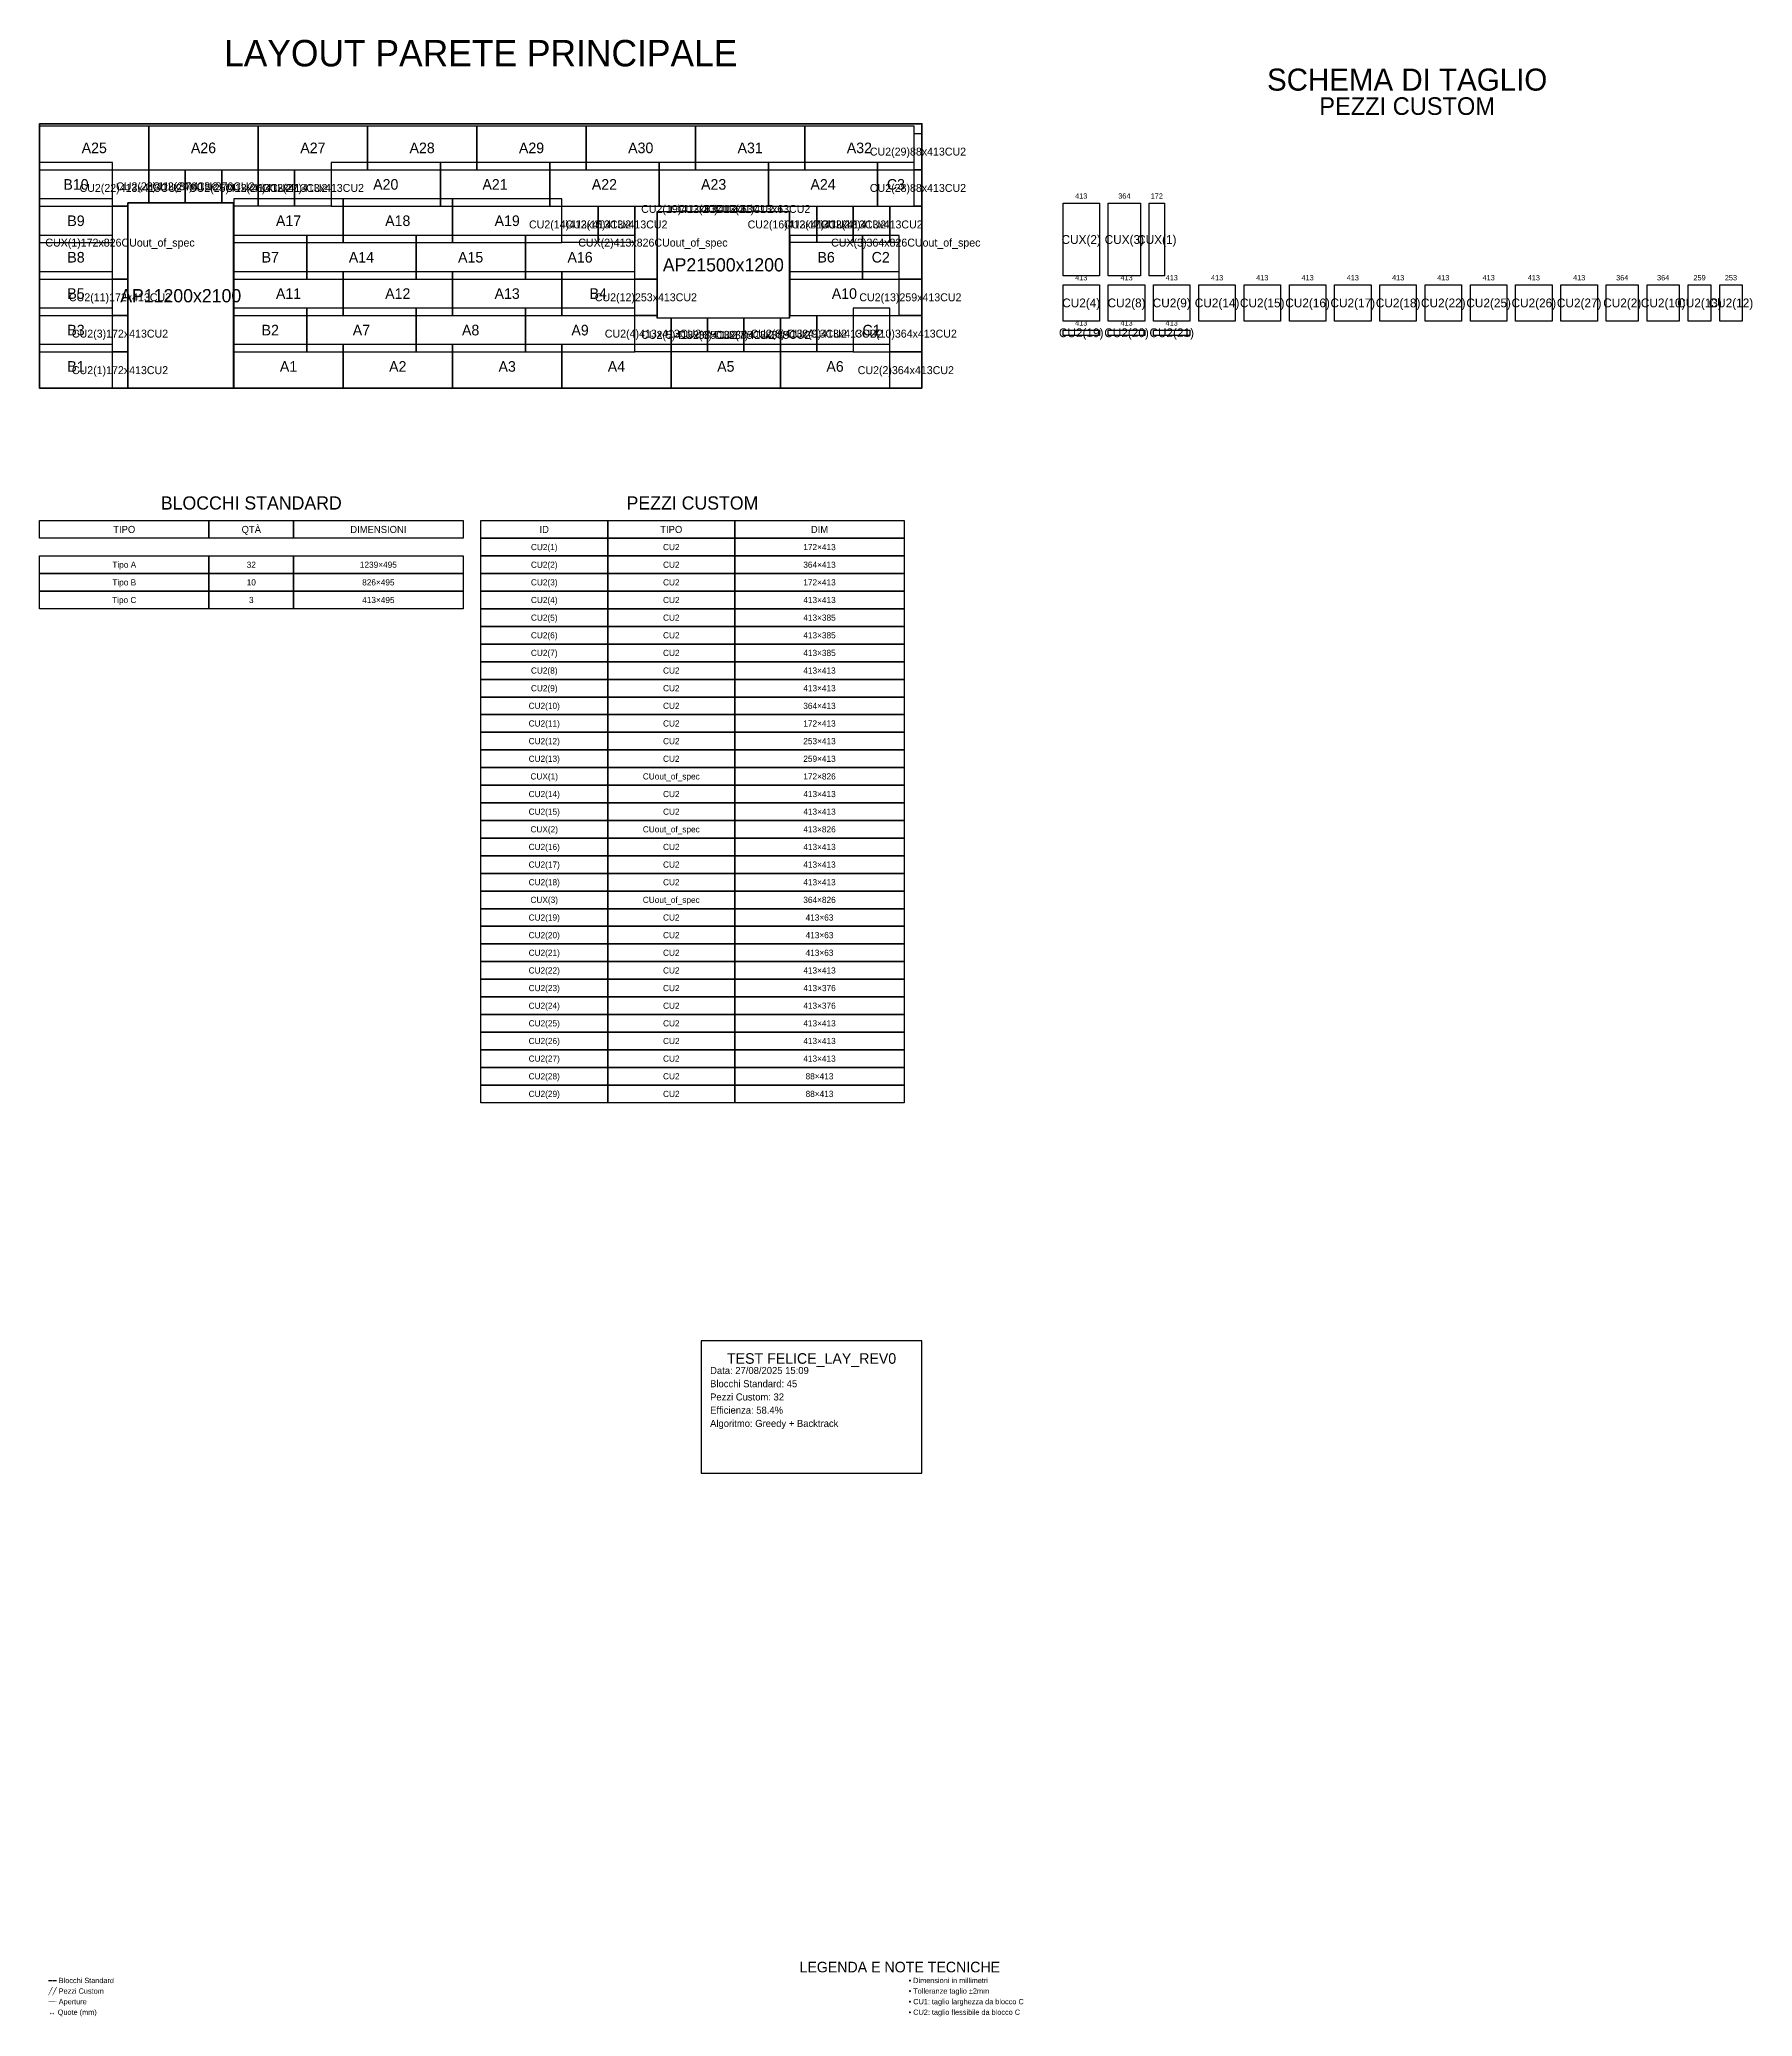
# Model space of a CAD drawing. Header units: metres. Extents: x 0 to 19414, y -18460 to 3954.
import ezdxf
from ezdxf.enums import TextEntityAlignment as Align

# ---------------------------------------------------------------- set-up
doc = ezdxf.new("R2010")
doc.units = ezdxf.units.M
for name, color, linetype in [('APERTURE', 1, 'Continuous'), ('BLOCCHI_CUSTOM', 3, 'Continuous'), ('BLOCCHI_STD', 7, 'Continuous'), ('CARTIGLIO', 7, 'Continuous'), ('PARETE', 5, 'Continuous'), ('QUOTE', 6, 'Continuous'), ('TAGLIO', 4, 'Continuous'), ('TESTI', 7, 'Continuous')]:
    doc.layers.add(name, color=color, linetype=linetype)

msp = doc.modelspace()

# ---------------------------------------------------------------- linework, layer by layer
at = {"layer": 'APERTURE'}
for points in [[(2200, 0), (2200, 2100), (1000, 2100), (1000, 0), (2200, 0)], [(8500, 800), (8500, 2000), (7000, 2000), (7000, 800), (8500, 800)]]:
    msp.add_lwpolyline(points, close=True, dxfattribs=at)
at = {"layer": 'BLOCCHI_CUSTOM'}
for points in [[(10000, 2891), (10000, 2478), (9912, 2478), (9912, 2891), (10000, 2891)], [(1000, 2102), (999, 2102), (999, 2102), (999, 2102), (999, 2102), (999, 2102), (999, 2101), (998, 2101), (998, 2101), (998, 2101), (998, 2101), (998, 2101), (998, 2100), (998, 2100), (998, 2100), (998, 2065), (826, 2065), (826, 2478), (1239, 2478), (1239, 2102), (1000, 2102), (1000, 2102), (1000, 2102)], [(1652, 2478), (1652, 2102), (1239, 2102), (1239, 2478), (1652, 2478)], [(2065, 2478), (2065, 2102), (1652, 2102), (1652, 2478), (2065, 2478)], [(2478, 2478), (2478, 2065), (2202, 2065), (2202, 2100), (2202, 2100), (2202, 2100), (2202, 2101), (2202, 2101), (2202, 2101), (2202, 2101), (2202, 2101), (2201, 2101), (2201, 2102), (2201, 2102), (2201, 2102), (2201, 2102), (2201, 2102), (2200, 2102), (2200, 2102), (2200, 2102), (2065, 2102), (2065, 2478), (2478, 2478)], [(2891, 2478), (2891, 2065), (2478, 2065), (2478, 2478), (2891, 2478)], [(3304, 2478), (3304, 2065), (2891, 2065), (2891, 2478), (3304, 2478)], [(9912, 2065), (9912, 2478), (10000, 2478), (10000, 2065), (9912, 2065)], [(826, 1652), (826, 2065), (998, 2065), (998, 1652), (998, 1239), (826, 1239), (826, 1652)], [(5919, 1652), (5919, 2065), (6332, 2065), (6332, 1652), (5919, 1652)], [(6332, 1652), (6332, 2065), (6745, 2065), (6745, 1652), (6332, 1652)], [(7158, 2065), (7158, 2002), (7000, 2002), (7000, 2002), (7000, 2002), (6999, 2002), (6999, 2002), (6999, 2002), (6999, 2002), (6999, 2002), (6999, 2001), (6998, 2001), (6998, 2001), (6998, 2001), (6998, 2001), (6998, 2001), (6998, 2000), (6998, 2000), (6998, 2000), (6998, 1652), (6998, 1239), (6745, 1239), (6745, 1652), (6745, 2065), (7158, 2065)], [(7571, 2065), (7571, 2002), (7158, 2002), (7158, 2065), (7571, 2065)], [(7984, 2065), (7984, 2002), (7571, 2002), (7571, 2065), (7984, 2065)], [(8397, 2065), (8397, 2002), (7984, 2002), (7984, 2065), (8397, 2065)], [(8502, 1652), (8502, 2000), (8502, 2000), (8502, 2000), (8502, 2001), (8502, 2001), (8502, 2001), (8502, 2001), (8502, 2001), (8501, 2001), (8501, 2002), (8501, 2002), (8501, 2002), (8501, 2002), (8501, 2002), (8500, 2002), (8500, 2002), (8500, 2002), (8397, 2002), (8397, 2065), (8810, 2065), (8810, 1652), (8502, 1652)], [(8810, 1652), (8810, 2065), (9223, 2065), (9223, 1652), (8810, 1652)], [(9223, 1652), (9223, 2065), (9636, 2065), (9636, 1652), (9223, 1652)], [(9636, 1652), (9636, 2065), (10000, 2065), (10000, 1652), (10000, 1239), (9741, 1239), (9741, 1652), (9636, 1652)], [(998, 826), (826, 826), (826, 1239), (998, 1239), (998, 826)], [(6745, 826), (6745, 1239), (6998, 1239), (6998, 826), (6745, 826)], [(9741, 826), (9741, 1239), (10000, 1239), (10000, 826), (9741, 826)], [(826, 413), (826, 826), (998, 826), (998, 413), (826, 413)], [(6998, 826), (6998, 800), (6998, 800), (6998, 800), (6998, 799), (6998, 799), (6998, 799), (6998, 799), (6998, 799), (6999, 799), (6999, 798), (6999, 798), (6999, 798), (6999, 798), (6999, 798), (7000, 798), (7000, 798), (7000, 798), (7158, 798), (7158, 413), (6745, 413), (6745, 826), (6998, 826)], [(7571, 798), (7571, 413), (7158, 413), (7158, 798), (7571, 798)], [(7984, 798), (7984, 413), (7571, 413), (7571, 798), (7984, 798)], [(8397, 798), (8397, 413), (7984, 413), (7984, 798), (8397, 798)], [(8500, 798), (8500, 798), (8500, 798), (8501, 798), (8501, 798), (8501, 798), (8501, 798), (8501, 798), (8501, 799), (8502, 799), (8502, 799), (8502, 799), (8502, 799), (8502, 799), (8502, 800), (8502, 800), (8502, 800), (8502, 826), (8810, 826), (8810, 413), (8397, 413), (8397, 798), (8500, 798)], [(9223, 826), (9223, 413), (8810, 413), (8810, 826), (9223, 826)], [(9636, 413), (9636, 826), (10000, 826), (10000, 413), (9636, 413)], [(998, 0), (826, 0), (826, 413), (998, 413), (998, 0)], [(10000, 0), (9636, 0), (9636, 413), (10000, 413), (10000, 0)]]:
    msp.add_lwpolyline(points, close=True, dxfattribs=at)
at = {"layer": 'BLOCCHI_STD'}
for points in [[(0, 2478), (1239, 2478), (1239, 2973), (0, 2973), (0, 2478)], [(1239, 2478), (2478, 2478), (2478, 2973), (1239, 2973), (1239, 2478)], [(2478, 2478), (3717, 2478), (3717, 2973), (2478, 2973), (2478, 2478)], [(3717, 2478), (4956, 2478), (4956, 2973), (3717, 2973), (3717, 2478)], [(4956, 2478), (6195, 2478), (6195, 2973), (4956, 2973), (4956, 2478)], [(6195, 2478), (7434, 2478), (7434, 2973), (6195, 2973), (6195, 2478)], [(7434, 2478), (8673, 2478), (8673, 2973), (7434, 2973), (7434, 2478)], [(8673, 2478), (9912, 2478), (9912, 2973), (8673, 2973), (8673, 2478)], [(0, 2065), (826, 2065), (826, 2560), (0, 2560), (0, 2065)], [(3304, 2065), (4543, 2065), (4543, 2560), (3304, 2560), (3304, 2065)], [(4543, 2065), (5782, 2065), (5782, 2560), (4543, 2560), (4543, 2065)], [(5782, 2065), (7021, 2065), (7021, 2560), (5782, 2560), (5782, 2065)], [(7021, 2065), (8260, 2065), (8260, 2560), (7021, 2560), (7021, 2065)], [(8260, 2065), (9499, 2065), (9499, 2560), (8260, 2560), (8260, 2065)], [(9499, 2065), (9912, 2065), (9912, 2560), (9499, 2560), (9499, 2065)], [(0, 1652), (826, 1652), (826, 2147), (0, 2147), (0, 1652)], [(2202, 1652), (3441, 1652), (3441, 2147), (2202, 2147), (2202, 1652)], [(3441, 1652), (4680, 1652), (4680, 2147), (3441, 2147), (3441, 1652)], [(4680, 1652), (5919, 1652), (5919, 2147), (4680, 2147), (4680, 1652)], [(0, 1239), (826, 1239), (826, 1734), (0, 1734), (0, 1239)], [(2202, 1239), (3028, 1239), (3028, 1734), (2202, 1734), (2202, 1239)], [(3028, 1239), (4267, 1239), (4267, 1734), (3028, 1734), (3028, 1239)], [(4267, 1239), (5506, 1239), (5506, 1734), (4267, 1734), (4267, 1239)], [(5506, 1239), (6745, 1239), (6745, 1734), (5506, 1734), (5506, 1239)], [(8502, 1239), (9328, 1239), (9328, 1734), (8502, 1734), (8502, 1239)], [(9328, 1239), (9741, 1239), (9741, 1734), (9328, 1734), (9328, 1239)], [(0, 826), (826, 826), (826, 1321), (0, 1321), (0, 826)], [(2202, 826), (3441, 826), (3441, 1321), (2202, 1321), (2202, 826)], [(3441, 826), (4680, 826), (4680, 1321), (3441, 1321), (3441, 826)], [(4680, 826), (5919, 826), (5919, 1321), (4680, 1321), (4680, 826)], [(5919, 826), (6745, 826), (6745, 1321), (5919, 1321), (5919, 826)], [(8502, 826), (9741, 826), (9741, 1321), (8502, 1321), (8502, 826)], [(0, 413), (826, 413), (826, 908), (0, 908), (0, 413)], [(2202, 413), (3028, 413), (3028, 908), (2202, 908), (2202, 413)], [(3028, 413), (4267, 413), (4267, 908), (3028, 908), (3028, 413)], [(4267, 413), (5506, 413), (5506, 908), (4267, 908), (4267, 413)], [(5506, 413), (6745, 413), (6745, 908), (5506, 908), (5506, 413)], [(9223, 413), (9636, 413), (9636, 908), (9223, 908), (9223, 413)], [(0, 0), (826, 0), (826, 495), (0, 495), (0, 0)], [(2202, 0), (3441, 0), (3441, 495), (2202, 495), (2202, 0)], [(3441, 0), (4680, 0), (4680, 495), (3441, 495), (3441, 0)], [(4680, 0), (5919, 0), (5919, 495), (4680, 495), (4680, 0)], [(5919, 0), (7158, 0), (7158, 495), (5919, 495), (5919, 0)], [(7158, 0), (8397, 0), (8397, 495), (7158, 495), (7158, 0)], [(8397, 0), (9636, 0), (9636, 495), (8397, 495), (8397, 0)]]:
    msp.add_lwpolyline(points, dxfattribs=at)
at = {"layer": 'CARTIGLIO'}
for points in [[(0, -1500), (1920, -1500), (1920, -1700), (0, -1700), (0, -1500)], [(1920, -1500), (2880, -1500), (2880, -1700), (1920, -1700), (1920, -1500)], [(2880, -1500), (4800, -1500), (4800, -1700), (2880, -1700), (2880, -1500)], [(5000, -1500), (6440, -1500), (6440, -1700), (5000, -1700), (5000, -1500)], [(6440, -1500), (7880, -1500), (7880, -1700), (6440, -1700), (6440, -1500)], [(7880, -1500), (9800, -1500), (9800, -1700), (7880, -1700), (7880, -1500)], [(5000, -1700), (6440, -1700), (6440, -1900), (5000, -1900), (5000, -1700)], [(6440, -1700), (7880, -1700), (7880, -1900), (6440, -1900), (6440, -1700)], [(7880, -1700), (9800, -1700), (9800, -1900), (7880, -1900), (7880, -1700)], [(0, -1900), (1920, -1900), (1920, -2100), (0, -2100), (0, -1900)], [(1920, -1900), (2880, -1900), (2880, -2100), (1920, -2100), (1920, -1900)], [(2880, -1900), (4800, -1900), (4800, -2100), (2880, -2100), (2880, -1900)], [(5000, -1900), (6440, -1900), (6440, -2100), (5000, -2100), (5000, -1900)], [(6440, -1900), (7880, -1900), (7880, -2100), (6440, -2100), (6440, -1900)], [(7880, -1900), (9800, -1900), (9800, -2100), (7880, -2100), (7880, -1900)], [(0, -2100), (1920, -2100), (1920, -2300), (0, -2300), (0, -2100)], [(1920, -2100), (2880, -2100), (2880, -2300), (1920, -2300), (1920, -2100)], [(2880, -2100), (4800, -2100), (4800, -2300), (2880, -2300), (2880, -2100)], [(5000, -2100), (6440, -2100), (6440, -2300), (5000, -2300), (5000, -2100)], [(6440, -2100), (7880, -2100), (7880, -2300), (6440, -2300), (6440, -2100)], [(7880, -2100), (9800, -2100), (9800, -2300), (7880, -2300), (7880, -2100)], [(0, -2300), (1920, -2300), (1920, -2500), (0, -2500), (0, -2300)], [(1920, -2300), (2880, -2300), (2880, -2500), (1920, -2500), (1920, -2300)], [(2880, -2300), (4800, -2300), (4800, -2500), (2880, -2500), (2880, -2300)], [(5000, -2300), (6440, -2300), (6440, -2500), (5000, -2500), (5000, -2300)], [(6440, -2300), (7880, -2300), (7880, -2500), (6440, -2500), (6440, -2300)], [(7880, -2300), (9800, -2300), (9800, -2500), (7880, -2500), (7880, -2300)], [(5000, -2500), (6440, -2500), (6440, -2700), (5000, -2700), (5000, -2500)], [(6440, -2500), (7880, -2500), (7880, -2700), (6440, -2700), (6440, -2500)], [(7880, -2500), (9800, -2500), (9800, -2700), (7880, -2700), (7880, -2500)], [(5000, -2700), (6440, -2700), (6440, -2900), (5000, -2900), (5000, -2700)], [(5000, -2900), (6440, -2900), (6440, -3100), (5000, -3100), (5000, -2900)], [(6440, -2700), (7880, -2700), (7880, -2900), (6440, -2900), (6440, -2700)], [(6440, -2900), (7880, -2900), (7880, -3100), (6440, -3100), (6440, -2900)], [(7880, -2700), (9800, -2700), (9800, -2900), (7880, -2900), (7880, -2700)], [(7880, -2900), (9800, -2900), (9800, -3100), (7880, -3100), (7880, -2900)], [(5000, -3100), (6440, -3100), (6440, -3300), (5000, -3300), (5000, -3100)], [(6440, -3100), (7880, -3100), (7880, -3300), (6440, -3300), (6440, -3100)], [(7880, -3100), (9800, -3100), (9800, -3300), (7880, -3300), (7880, -3100)], [(5000, -3300), (6440, -3300), (6440, -3500), (5000, -3500), (5000, -3300)], [(6440, -3300), (7880, -3300), (7880, -3500), (6440, -3500), (6440, -3300)], [(7880, -3300), (9800, -3300), (9800, -3500), (7880, -3500), (7880, -3300)], [(5000, -3500), (6440, -3500), (6440, -3700), (5000, -3700), (5000, -3500)], [(6440, -3500), (7880, -3500), (7880, -3700), (6440, -3700), (6440, -3500)], [(7880, -3500), (9800, -3500), (9800, -3700), (7880, -3700), (7880, -3500)], [(5000, -3700), (6440, -3700), (6440, -3900), (5000, -3900), (5000, -3700)], [(6440, -3700), (7880, -3700), (7880, -3900), (6440, -3900), (6440, -3700)], [(7880, -3700), (9800, -3700), (9800, -3900), (7880, -3900), (7880, -3700)], [(5000, -3900), (6440, -3900), (6440, -4100), (5000, -4100), (5000, -3900)], [(6440, -3900), (7880, -3900), (7880, -4100), (6440, -4100), (6440, -3900)], [(7880, -3900), (9800, -3900), (9800, -4100), (7880, -4100), (7880, -3900)], [(5000, -4100), (6440, -4100), (6440, -4300), (5000, -4300), (5000, -4100)], [(6440, -4100), (7880, -4100), (7880, -4300), (6440, -4300), (6440, -4100)], [(7880, -4100), (9800, -4100), (9800, -4300), (7880, -4300), (7880, -4100)], [(5000, -4300), (6440, -4300), (6440, -4500), (5000, -4500), (5000, -4300)], [(6440, -4300), (7880, -4300), (7880, -4500), (6440, -4500), (6440, -4300)], [(7880, -4300), (9800, -4300), (9800, -4500), (7880, -4500), (7880, -4300)], [(5000, -4500), (6440, -4500), (6440, -4700), (5000, -4700), (5000, -4500)], [(5000, -4700), (6440, -4700), (6440, -4900), (5000, -4900), (5000, -4700)], [(6440, -4500), (7880, -4500), (7880, -4700), (6440, -4700), (6440, -4500)], [(6440, -4700), (7880, -4700), (7880, -4900), (6440, -4900), (6440, -4700)], [(7880, -4500), (9800, -4500), (9800, -4700), (7880, -4700), (7880, -4500)], [(7880, -4700), (9800, -4700), (9800, -4900), (7880, -4900), (7880, -4700)], [(5000, -4900), (6440, -4900), (6440, -5100), (5000, -5100), (5000, -4900)], [(6440, -4900), (7880, -4900), (7880, -5100), (6440, -5100), (6440, -4900)], [(7880, -4900), (9800, -4900), (9800, -5100), (7880, -5100), (7880, -4900)], [(5000, -5100), (6440, -5100), (6440, -5300), (5000, -5300), (5000, -5100)], [(6440, -5100), (7880, -5100), (7880, -5300), (6440, -5300), (6440, -5100)], [(7880, -5100), (9800, -5100), (9800, -5300), (7880, -5300), (7880, -5100)], [(5000, -5300), (6440, -5300), (6440, -5500), (5000, -5500), (5000, -5300)], [(6440, -5300), (7880, -5300), (7880, -5500), (6440, -5500), (6440, -5300)], [(7880, -5300), (9800, -5300), (9800, -5500), (7880, -5500), (7880, -5300)], [(5000, -5500), (6440, -5500), (6440, -5700), (5000, -5700), (5000, -5500)], [(6440, -5500), (7880, -5500), (7880, -5700), (6440, -5700), (6440, -5500)], [(7880, -5500), (9800, -5500), (9800, -5700), (7880, -5700), (7880, -5500)], [(5000, -5700), (6440, -5700), (6440, -5900), (5000, -5900), (5000, -5700)], [(6440, -5700), (7880, -5700), (7880, -5900), (6440, -5900), (6440, -5700)], [(7880, -5700), (9800, -5700), (9800, -5900), (7880, -5900), (7880, -5700)], [(5000, -5900), (6440, -5900), (6440, -6100), (5000, -6100), (5000, -5900)], [(6440, -5900), (7880, -5900), (7880, -6100), (6440, -6100), (6440, -5900)], [(7880, -5900), (9800, -5900), (9800, -6100), (7880, -6100), (7880, -5900)], [(5000, -6100), (6440, -6100), (6440, -6300), (5000, -6300), (5000, -6100)], [(6440, -6100), (7880, -6100), (7880, -6300), (6440, -6300), (6440, -6100)], [(7880, -6100), (9800, -6100), (9800, -6300), (7880, -6300), (7880, -6100)], [(5000, -6300), (6440, -6300), (6440, -6500), (5000, -6500), (5000, -6300)], [(5000, -6500), (6440, -6500), (6440, -6700), (5000, -6700), (5000, -6500)], [(6440, -6300), (7880, -6300), (7880, -6500), (6440, -6500), (6440, -6300)], [(6440, -6500), (7880, -6500), (7880, -6700), (6440, -6700), (6440, -6500)], [(7880, -6300), (9800, -6300), (9800, -6500), (7880, -6500), (7880, -6300)], [(7880, -6500), (9800, -6500), (9800, -6700), (7880, -6700), (7880, -6500)], [(5000, -6700), (6440, -6700), (6440, -6900), (5000, -6900), (5000, -6700)], [(6440, -6700), (7880, -6700), (7880, -6900), (6440, -6900), (6440, -6700)], [(7880, -6700), (9800, -6700), (9800, -6900), (7880, -6900), (7880, -6700)], [(5000, -6900), (6440, -6900), (6440, -7100), (5000, -7100), (5000, -6900)], [(6440, -6900), (7880, -6900), (7880, -7100), (6440, -7100), (6440, -6900)], [(7880, -6900), (9800, -6900), (9800, -7100), (7880, -7100), (7880, -6900)], [(5000, -7100), (6440, -7100), (6440, -7300), (5000, -7300), (5000, -7100)], [(6440, -7100), (7880, -7100), (7880, -7300), (6440, -7300), (6440, -7100)], [(7880, -7100), (9800, -7100), (9800, -7300), (7880, -7300), (7880, -7100)], [(5000, -7300), (6440, -7300), (6440, -7500), (5000, -7500), (5000, -7300)], [(6440, -7300), (7880, -7300), (7880, -7500), (6440, -7500), (6440, -7300)], [(7880, -7300), (9800, -7300), (9800, -7500), (7880, -7500), (7880, -7300)], [(5000, -7500), (6440, -7500), (6440, -7700), (5000, -7700), (5000, -7500)], [(6440, -7500), (7880, -7500), (7880, -7700), (6440, -7700), (6440, -7500)], [(7880, -7500), (9800, -7500), (9800, -7700), (7880, -7700), (7880, -7500)], [(5000, -7700), (6440, -7700), (6440, -7900), (5000, -7900), (5000, -7700)], [(6440, -7700), (7880, -7700), (7880, -7900), (6440, -7900), (6440, -7700)], [(7880, -7700), (9800, -7700), (9800, -7900), (7880, -7900), (7880, -7700)], [(5000, -7900), (6440, -7900), (6440, -8100), (5000, -8100), (5000, -7900)], [(6440, -7900), (7880, -7900), (7880, -8100), (6440, -8100), (6440, -7900)], [(7880, -7900), (9800, -7900), (9800, -8100), (7880, -8100), (7880, -7900)], [(7500, -12300), (10000, -12300), (10000, -10800), (7500, -10800), (7500, -12300)]]:
    msp.add_lwpolyline(points, dxfattribs=at)
at = {"layer": 'PARETE', "lineweight": 100}
msp.add_lwpolyline([(10000, 0), (10000, 3000), (0, 3000), (0, 0), (10000, 0)], close=True, dxfattribs=at)
at = {"layer": 'TAGLIO'}
for points in [[(11600, 2100), (12013, 2100), (12013, 1274), (11600, 1274), (11600, 2100)], [(12113, 2100), (12477, 2100), (12477, 1274), (12113, 1274), (12113, 2100)], [(12577, 2100), (12749, 2100), (12749, 1274), (12577, 1274), (12577, 2100)], [(11600, 1174), (12013, 1174), (12013, 761), (11600, 761), (11600, 1174)], [(12113, 1174), (12526, 1174), (12526, 761), (12113, 761), (12113, 1174)], [(12626, 1174), (13039, 1174), (13039, 761), (12626, 761), (12626, 1174)], [(13139, 1174), (13552, 1174), (13552, 761), (13139, 761), (13139, 1174)], [(13652, 1174), (14065, 1174), (14065, 761), (13652, 761), (13652, 1174)], [(14165, 1174), (14578, 1174), (14578, 761), (14165, 761), (14165, 1174)], [(14678, 1174), (15091, 1174), (15091, 761), (14678, 761), (14678, 1174)], [(15191, 1174), (15604, 1174), (15604, 761), (15191, 761), (15191, 1174)], [(15704, 1174), (16117, 1174), (16117, 761), (15704, 761), (15704, 1174)], [(16217, 1174), (16630, 1174), (16630, 761), (16217, 761), (16217, 1174)], [(16730, 1174), (17143, 1174), (17143, 761), (16730, 761), (16730, 1174)], [(17243, 1174), (17656, 1174), (17656, 761), (17243, 761), (17243, 1174)], [(17756, 1174), (18120, 1174), (18120, 761), (17756, 761), (17756, 1174)], [(18220, 1174), (18584, 1174), (18584, 761), (18220, 761), (18220, 1174)], [(18684, 1174), (18943, 1174), (18943, 761), (18684, 761), (18684, 1174)], [(19043, 1174), (19296, 1174), (19296, 761), (19043, 761), (19043, 1174)], [(11600, 661), (12013, 661), (12013, 598), (11600, 598), (11600, 661)], [(12113, 661), (12526, 661), (12526, 598), (12113, 598), (12113, 661)], [(12626, 661), (13039, 661), (13039, 598), (12626, 598), (12626, 661)]]:
    msp.add_lwpolyline(points, dxfattribs=at)

# ---------------------------------------------------------------- texts
at = {"layer": 'QUOTE'}
for s, p in [('413', (11806, 2180)), ('364', (12295, 2180)), ('172', (12663, 2180)), ('413', (11806, 1254)), ('413', (12320, 1254)), ('413', (12832, 1254)), ('413', (13346, 1254)), ('413', (13858, 1254)), ('413', (14372, 1254)), ('413', (14884, 1254)), ('413', (15398, 1254)), ('413', (15910, 1254)), ('413', (16424, 1254)), ('413', (16936, 1254)), ('413', (17450, 1254)), ('364', (17938, 1254)), ('364', (18402, 1254)), ('259', (18814, 1254)), ('253', (19170, 1254)), ('413', (11806, 741)), ('413', (12320, 741)), ('413', (12832, 741))]:
    msp.add_text(s, height=60, dxfattribs=at).set_placement(p, align=Align.MIDDLE_CENTER)
at = {"layer": 'TESTI'}
for s, height, p in [('LAYOUT PARETE PRINCIPALE', 300, (5000, 3800)), ('SCHEMA DI TAGLIO', 250, (15500, 3500)), ('PEZZI CUSTOM', 200, (15500, 3200)), ('A25', 120, (620, 2726)), ('A26', 120, (1858, 2726)), ('A27', 120, (3098, 2726)), ('A28', 120, (4336, 2726)), ('A29', 120, (5576, 2726)), ('A30', 120, (6814, 2726)), ('A31', 120, (8054, 2726)), ('A32', 120, (9292, 2726)), ('CU2(29)88x413CU2', 90, (9956, 2684)), ('B10', 120, (413, 2312)), ('CU2(22)413x413CU2', 90, (1032, 2272)), ('CU2(23)413x376CU2', 90, (1446, 2290)), ('CU2(24)413x376CU2', 90, (1858, 2290)), ('CU2(25)413x413CU2', 90, (2272, 2272)), ('CU2(26)413x413CU2', 90, (2684, 2272)), ('CU2(27)413x413CU2', 90, (3098, 2272)), ('A20', 120, (3924, 2312)), ('A21', 120, (5162, 2312)), ('A22', 120, (6402, 2312)), ('A23', 120, (7640, 2312)), ('A24', 120, (8880, 2312)), ('CU2(28)88x413CU2', 90, (9956, 2272)), ('C3', 120, (9706, 2312)), ('CU2(19)413x63CU2', 90, (7364, 2034)), ('CU2(20)413x63CU2', 90, (7778, 2034)), ('CU2(21)413x63CU2', 90, (8190, 2034)), ('B9', 120, (413, 1900)), ('A17', 120, (2822, 1900)), ('A18', 120, (4060, 1900)), ('A19', 120, (5300, 1900)), ('CU2(14)413x413CU2', 90, (6126, 1858)), ('CU2(15)413x413CU2', 90, (6538, 1858)), ('CU2(16)413x413CU2', 90, (8604, 1858)), ('CU2(17)413x413CU2', 90, (9016, 1858)), ('CU2(18)413x413CU2', 90, (9430, 1858)), ('CUX(1)172x826CUout_of_spec', 90, (912, 1652)), ('CUX(2)413x826CUout_of_spec', 90, (6952, 1652)), ('CUX(3)364x826CUout_of_spec', 90, (9818, 1652)), ('CUX(2)', 100, (11806, 1687)), ('CUX(3)', 100, (12295, 1687)), ('CUX(1)', 100, (12663, 1687)), ('B8', 120, (413, 1486)), ('B7', 120, (2615, 1486)), ('A14', 120, (3648, 1486)), ('A15', 120, (4886, 1486)), ('A16', 120, (6126, 1486)), ('AP21500x1200', 150, (7750, 1400)), ('B6', 120, (8915, 1486)), ('C2', 120, (9534, 1486)), ('B5', 120, (413, 1074)), ('AP11200x2100', 150, (1600, 1050)), ('A11', 120, (2822, 1074)), ('A12', 120, (4060, 1074)), ('A13', 120, (5300, 1074)), ('B4', 120, (6332, 1074)), ('A10', 120, (9122, 1074)), ('CU2(11)172x413CU2', 90, (912, 1032)), ('CU2(12)253x413CU2', 90, (6872, 1032)), ('CU2(13)259x413CU2', 90, (9870, 1032)), ('CU2(4)', 100, (11806, 968)), ('CU2(8)', 100, (12320, 968)), ('CU2(9)', 100, (12832, 968)), ('CU2(14)', 100, (13346, 968)), ('CU2(15)', 100, (13858, 968)), ('CU2(16)', 100, (14372, 968)), ('CU2(17)', 100, (14884, 968)), ('CU2(18)', 100, (15398, 968)), ('CU2(22)', 100, (15910, 968)), ('CU2(25)', 100, (16424, 968)), ('CU2(26)', 100, (16936, 968)), ('CU2(27)', 100, (17450, 968)), ('CU2(2)', 100, (17938, 968)), ('CU2(10)', 100, (18402, 968)), ('CU2(13)', 100, (18814, 968)), ('CU2(12)', 100, (19170, 968)), ('B3', 120, (413, 660)), ('B2', 120, (2615, 660)), ('A7', 120, (3648, 660)), ('A8', 120, (4886, 660)), ('A9', 120, (6126, 660)), ('C1', 120, (9430, 660)), ('CU2(19)', 100, (11806, 630)), ('CU2(20)', 100, (12320, 630)), ('CU2(21)', 100, (12832, 630)), ('CU2(3)172x413CU2', 90, (912, 620)), ('CU2(4)413x413CU2', 90, (6952, 620)), ('CU2(5)413x385CU2', 90, (7364, 606)), ('CU2(6)413x385CU2', 90, (7778, 606)), ('CU2(7)413x385CU2', 90, (8190, 606)), ('CU2(8)413x413CU2', 90, (8604, 620)), ('CU2(9)413x413CU2', 90, (9016, 620)), ('CU2(10)364x413CU2', 90, (9818, 620)), ('B1', 120, (413, 248)), ('CU2(1)172x413CU2', 90, (912, 206)), ('A1', 120, (2822, 248)), ('A2', 120, (4060, 248)), ('A3', 120, (5300, 248)), ('A4', 120, (6538, 248)), ('A5', 120, (7778, 248)), ('A6', 120, (9016, 248)), ('CU2(2)364x413CU2', 90, (9818, 206)), ('BLOCCHI STANDARD', 150, (2400, -1300)), ('PEZZI CUSTOM', 150, (7400, -1300)), ('TIPO', 80, (960, -1600)), ('QTÀ', 80, (2400, -1600)), ('DIMENSIONI', 80, (3840, -1600)), ('ID', 80, (5720, -1600)), ('TIPO', 80, (7160, -1600)), ('DIM', 80, (8840, -1600)), ('CU2(1)', 70, (5720, -1800)), ('CU2', 70, (7160, -1800)), ('172×413', 70, (8840, -1800)), ('Tipo A', 70, (960, -2000)), ('32', 70, (2400, -2000)), ('1239×495', 70, (3840, -2000)), ('CU2(2)', 70, (5720, -2000)), ('CU2', 70, (7160, -2000)), ('364×413', 70, (8840, -2000)), ('Tipo B', 70, (960, -2200)), ('10', 70, (2400, -2200)), ('826×495', 70, (3840, -2200)), ('CU2(3)', 70, (5720, -2200)), ('CU2', 70, (7160, -2200)), ('172×413', 70, (8840, -2200)), ('Tipo C', 70, (960, -2400)), ('3', 70, (2400, -2400)), ('413×495', 70, (3840, -2400)), ('CU2(4)', 70, (5720, -2400)), ('CU2', 70, (7160, -2400)), ('413×413', 70, (8840, -2400)), ('CU2(5)', 70, (5720, -2600)), ('CU2', 70, (7160, -2600)), ('413×385', 70, (8840, -2600)), ('CU2(6)', 70, (5720, -2800)), ('CU2', 70, (7160, -2800)), ('413×385', 70, (8840, -2800)), ('CU2(7)', 70, (5720, -3000)), ('CU2', 70, (7160, -3000)), ('413×385', 70, (8840, -3000)), ('CU2(8)', 70, (5720, -3200)), ('CU2(9)', 70, (5720, -3400)), ('CU2', 70, (7160, -3200)), ('413×413', 70, (8840, -3200)), ('CU2(10)', 70, (5720, -3600)), ('CU2', 70, (7160, -3400)), ('CU2', 70, (7160, -3600)), ('413×413', 70, (8840, -3400)), ('364×413', 70, (8840, -3600)), ('CU2(11)', 70, (5720, -3800)), ('CU2', 70, (7160, -3800)), ('172×413', 70, (8840, -3800)), ('CU2(12)', 70, (5720, -4000)), ('CU2', 70, (7160, -4000)), ('253×413', 70, (8840, -4000)), ('CU2(13)', 70, (5720, -4200)), ('CU2', 70, (7160, -4200)), ('259×413', 70, (8840, -4200)), ('CUX(1)', 70, (5720, -4400)), ('CUout_of_spec', 70, (7160, -4400)), ('172×826', 70, (8840, -4400)), ('CU2(14)', 70, (5720, -4600)), ('CU2', 70, (7160, -4600)), ('413×413', 70, (8840, -4600)), ('CU2(15)', 70, (5720, -4800)), ('CU2', 70, (7160, -4800)), ('413×413', 70, (8840, -4800)), ('CUX(2)', 70, (5720, -5000)), ('CUout_of_spec', 70, (7160, -5000)), ('413×826', 70, (8840, -5000)), ('CU2(16)', 70, (5720, -5200)), ('CU2(17)', 70, (5720, -5400)), ('CU2', 70, (7160, -5200)), ('CU2', 70, (7160, -5400)), ('413×413', 70, (8840, -5200)), ('413×413', 70, (8840, -5400)), ('CU2(18)', 70, (5720, -5600)), ('CU2', 70, (7160, -5600)), ('413×413', 70, (8840, -5600)), ('CUX(3)', 70, (5720, -5800)), ('CUout_of_spec', 70, (7160, -5800)), ('364×826', 70, (8840, -5800)), ('CU2(19)', 70, (5720, -6000)), ('CU2', 70, (7160, -6000)), ('413×63', 70, (8840, -6000)), ('CU2(20)', 70, (5720, -6200)), ('CU2', 70, (7160, -6200)), ('413×63', 70, (8840, -6200)), ('CU2(21)', 70, (5720, -6400)), ('CU2', 70, (7160, -6400)), ('413×63', 70, (8840, -6400)), ('CU2(22)', 70, (5720, -6600)), ('CU2', 70, (7160, -6600)), ('413×413', 70, (8840, -6600)), ('CU2(23)', 70, (5720, -6800)), ('CU2', 70, (7160, -6800)), ('413×376', 70, (8840, -6800)), ('CU2(24)', 70, (5720, -7000)), ('CU2(25)', 70, (5720, -7200)), ('CU2', 70, (7160, -7000)), ('CU2', 70, (7160, -7200)), ('413×376', 70, (8840, -7000)), ('413×413', 70, (8840, -7200)), ('CU2(26)', 70, (5720, -7400)), ('CU2', 70, (7160, -7400)), ('413×413', 70, (8840, -7400)), ('CU2(27)', 70, (5720, -7600)), ('CU2', 70, (7160, -7600)), ('413×413', 70, (8840, -7600)), ('CU2(28)', 70, (5720, -7800)), ('CU2', 70, (7160, -7800)), ('88×413', 70, (8840, -7800)), ('CU2(29)', 70, (5720, -8000)), ('CU2', 70, (7160, -8000)), ('88×413', 70, (8840, -8000)), ('TEST FELICE_LAY_REV0', 120, (8750, -11000)), ('LEGENDA E NOTE TECNICHE', 120, (9750, -17900))]:
    msp.add_text(s, height=height, dxfattribs=at).set_placement(p, align=Align.MIDDLE_CENTER)
for s, height, p in [('Data: 27/08/2025 15:09', 80, (7600, -11200)), ('Blocchi Standard: 45', 80, (7600, -11350)), ('Pezzi Custom: 32', 80, (7600, -11500)), ('Efficienza: 58.4%', 80, (7600, -11650)), ('Algoritmo: Greedy + Backtrack', 80, (7600, -11800)), ('╱╱ Pezzi Custom', 60, (100, -18220)), ('━━ Blocchi Standard', 60, (100, -18100)), ('• Dimensioni in millimetri', 60, (9850, -18100)), ('• Tolleranze taglio ±2mm', 60, (9850, -18220)), ('┈┈ Aperture', 60, (100, -18340)), ('↔ Quote (mm)', 60, (100, -18460)), ('• CU1: taglio larghezza da blocco C', 60, (9850, -18340)), ('• CU2: taglio flessibile da blocco C', 60, (9850, -18460))]:
    msp.add_text(s, height=height, dxfattribs=at).set_placement(p, align=Align.BOTTOM_LEFT)

doc.saveas('drawing.dxf')
